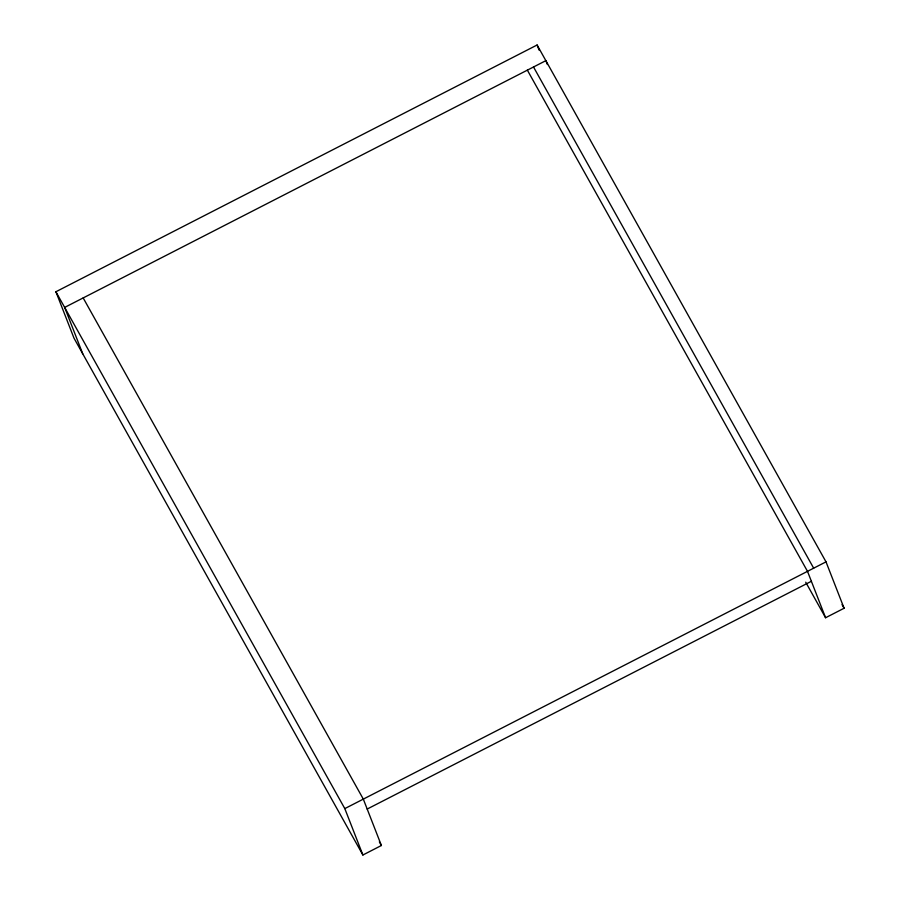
<?xml version="1.0" encoding="UTF-8"?>
<svg xmlns="http://www.w3.org/2000/svg" width="900" height="900" viewBox="0 0 900 900"><rect width="100%" height="100%" fill="white"/><g stroke="black" fill="none" stroke-linecap="round" stroke-linejoin="round"><path stroke-width="1.35" d="M83.171 297.923L363.319 799.121L381.397 845.505L362.891 855L73.991 338.141L55.901 291.757L537.109 45L826.009 561.859L844.099 608.242L825.581 617.738L805.725 582.199M362.891 855L344.812 808.605L826.009 561.859M367.189 809.055L811.373 581.288M842.04 604.575L844.099 608.242M533.52 66.994L813.668 568.181M527.355 70.155L807.502 571.342L825.581 617.738M379.35 841.837L381.397 845.505M55.901 291.757L344.812 808.605M547.369 64.53L545.861 60.66L64.665 307.418L82.744 353.801M537.109 45L539.111 50.152"/></g></svg>
